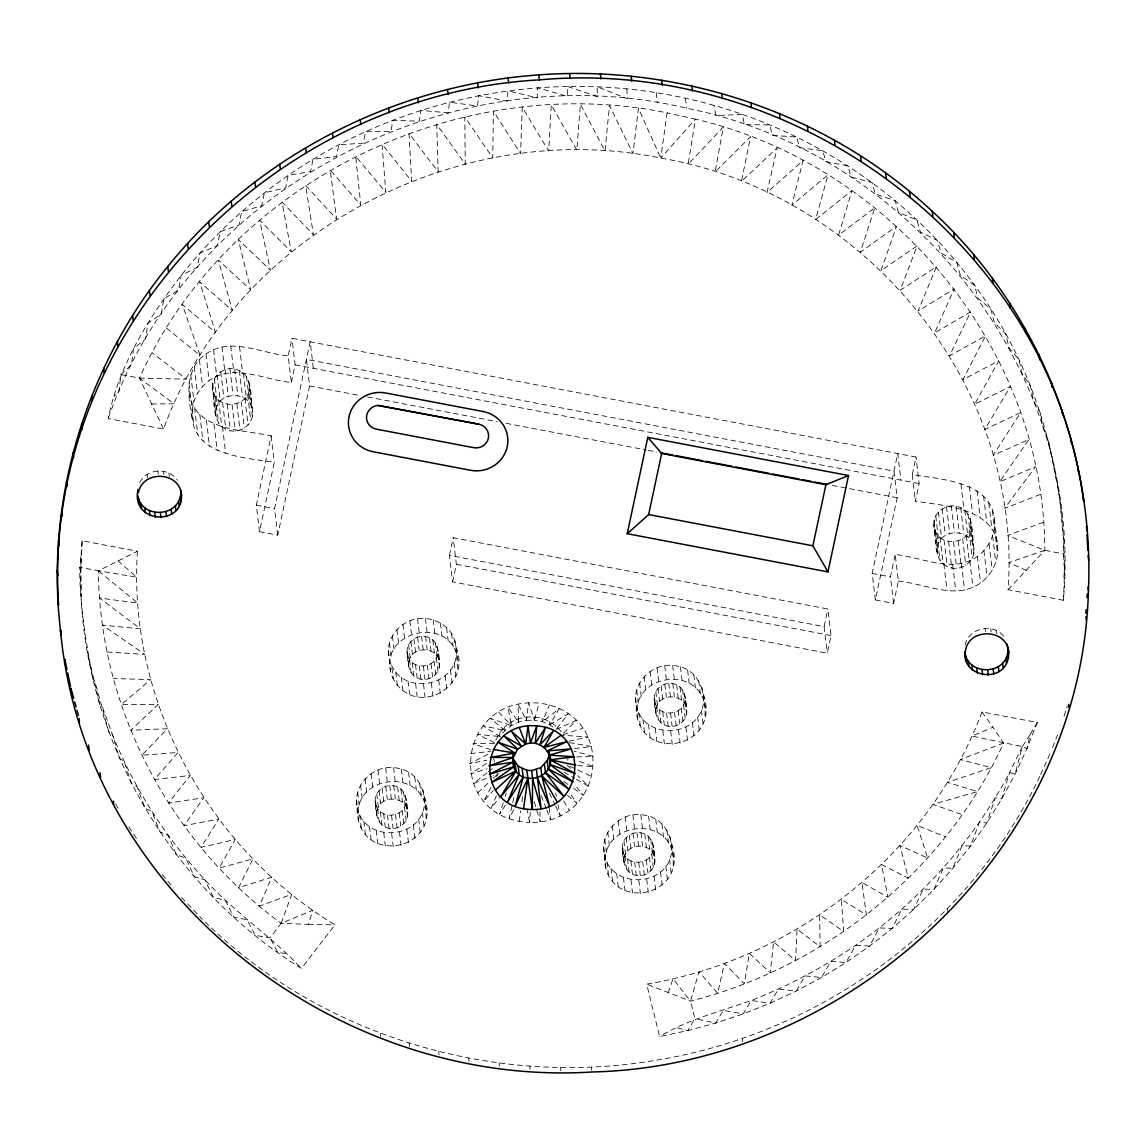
<?xml version="1.0" encoding="UTF-8"?>
<svg xmlns="http://www.w3.org/2000/svg" width="1146" height="1146" viewBox="0 0 1146 1146"><rect width="100%" height="100%" fill="white"/><g stroke="black" fill="none" stroke-linecap="round" stroke-linejoin="round"><path stroke-width="0.75" stroke-dasharray="5 3.75" d="M1063.359 600.26C1069.992 489.127 1041.528 375.1 974.53 285.182C905.283 190.179 799.994 123.367 685.408 98.227C559.463 70.25 423.375 92.454 313.016 159.323C262.721 189.907 217.826 229.257 181.197 275.355C148.593 318.13 118.955 365.116 108.225 418.548L163.506 429.077C234.901 233.426 458.586 116.133 660.769 158.076C862.179 192.07 1023.421 383.452 1008.079 589.746L1063.359 600.26C1084.761 370.688 910.311 152.762 686.769 108.225C452.384 51.885 187.328 188.517 108.225 418.548M137.42 551.269C127.621 699.934 207.97 848.069 334.933 924.836L301.498 968.427C157.704 880.128 67.542 709.532 82.14 540.754L137.42 551.269L98.37 570.794L79.704 567.241C79.704 604.973 85.979 642.233 92.984 679.177L94.588 680.466L109.028 732.581L112.537 734.858C134.139 788.333 165.697 837.626 204.962 879.842C234.586 912.245 271.401 936.554 301.498 968.427M426.026 818.201C426.269 795.166 421.499 769.94 393.608 767.619C372.321 765.413 352.266 786.099 357.194 807.414C355.016 866.419 442.714 853.14 424.665 797.287M457.87 668.978C455.549 654.91 458.844 638.25 446.639 627.721C438.846 620.545 428.002 617.279 417.531 618.682C404.538 620.717 393.15 630.271 389.497 642.992C385.658 655.226 393.436 666.485 393.121 678.69C414.351 717.869 471.808 689.29 456.523 648.049M673.218 865.23C673.461 842.195 668.705 816.969 640.8 814.648C619.513 812.442 599.458 833.128 604.386 854.443C602.209 913.448 689.906 900.169 671.871 844.316M705.062 716.006C705.306 692.972 700.55 667.731 672.659 665.425C651.372 663.205 631.303 683.904 636.245 705.205C634.053 764.224 721.751 750.931 703.716 695.078M82.14 540.754L80.922 568.617L81.395 596.493L80.75 595.848M1063.76 577.054L1064.591 571.238L1063.431 553.862L1063.989 542.216L1059.506 496.633L1048.447 440.336L1043.261 428.26L1040.282 412.804L1033.592 400.828L1030.412 385.801L1022.218 374.054L1018.851 359.457L1009.139 347.997L1005.644 333.83L994.442 322.785L990.846 309.048L978.154 298.504L974.53 285.182L960.348 275.241L956.724 262.319L941.081 253.08L937.5 240.56L920.439 232.108L916.943 219.96L898.493 212.411L895.126 200.622L875.329 194.046L872.12 182.601L851.034 177.1L848.011 165.955L825.693 161.629L822.885 150.756L799.392 147.691L796.842 137.062L772.246 135.343L769.969 124.928L744.37 124.613L742.379 114.385L715.835 115.574L714.159 105.475M530.269 812.299L529.667 822.484C444.132 818.244 455.206 695.665 539.078 703.114C617.322 712.525 607.122 823.931 529.667 822.484L526.2 805.137M212.382 387.821C211.566 376.132 223.499 366.62 234.744 368.998C254.168 372.951 250.029 397.762 252.75 411.958C253.567 423.648 241.634 433.159 230.389 430.796C210.979 426.828 215.104 402.031 212.382 387.821L216.465 418.978M215.548 414.379L215.906 409.695L212.741 383.151M252.406 416.643L249.241 390.084L249.584 385.414M375.143 801.455C374.455 791.714 384.397 783.792 393.78 785.769C406.372 787.875 407.317 802.63 407.718 812.715C408.406 822.47 398.464 830.392 389.096 828.415C376.49 826.309 375.544 811.554 375.143 801.455L377.492 818.573M376.719 814.734L375.43 797.559M406.988 652.232C406.314 642.491 416.256 634.555 425.624 636.531C438.216 638.651 439.162 653.406 439.577 663.491C440.25 673.232 430.309 681.168 420.94 679.191C408.348 677.085 407.403 662.316 406.988 652.232L409.337 669.336M408.578 665.511L407.288 648.335M407.432 816.625L406.142 799.45M439.276 667.387L437.987 650.226M622.335 848.484C621.662 838.743 631.604 830.821 640.972 832.798C653.564 834.904 654.509 849.659 654.925 859.744C655.598 869.499 645.656 877.421 636.288 875.444C623.696 873.338 622.751 858.583 622.335 848.484L624.685 865.588M623.925 861.763L622.636 844.588M654.194 699.261C653.507 689.52 663.448 681.584 672.817 683.56C685.423 685.68 686.368 700.435 686.769 710.52C687.457 720.261 677.515 728.197 668.132 726.22C655.541 724.114 654.595 709.345 654.194 699.261L656.529 716.365M655.77 712.54L654.481 695.364M654.624 863.654L653.335 846.479M686.483 714.416L685.193 697.241M933.789 525.069C932.973 513.379 944.891 503.868 956.151 506.231C975.561 510.199 971.421 534.996 974.143 549.206C974.96 560.895 963.041 570.407 951.782 568.029C932.371 564.076 936.511 539.265 933.789 525.069L937.872 556.211M936.955 551.613L937.299 546.943L934.133 520.384M973.799 553.876L970.633 527.332L970.977 522.648M626.776 88.844L627.449 98.757L597.095 86.752L597.438 96.665L567.327 86.38L567.327 96.35L537.574 87.741L537.23 97.825L507.95 90.849L507.277 101.063L478.555 95.677L477.567 106.048L449.504 102.195L448.215 112.795L420.897 110.403L419.321 121.247L392.849 120.258L391.001 131.389L365.445 131.718L363.382 143.164L338.801 144.768L336.523 156.558L313.016 159.323L310.566 171.499L288.162 175.367L285.583 187.93L264.354 192.8L261.689 205.807L241.677 211.595L238.955 225.031L220.204 231.678L217.468 245.573L200.02 252.951L197.313 267.319L181.197 275.355L178.575 290.21L163.806 298.805L161.299 314.147L147.92 323.215L145.585 339.044L133.566 348.484L131.461 364.815L120.831 374.541L118.983 391.345L114.185 396.401M561.125 731.85C548.361 713.958 520.212 711.924 504.569 727.137L504.971 730.46L483.082 725.848L499.842 736.491C506.016 727.696 515.815 721.88 526.429 720.376L528.55 702.856L534.494 720.189L542.387 721.694L549.736 724.802L556.211 729.372L576.194 720.433L562.743 733.941M519.21 821.381L520.699 810.738M521.946 801.885L522.691 796.556M1008.079 589.746L1044.765 550.309C1044.951 348.269 890.356 164.666 695.436 119.141L660.769 158.076L667.115 112.867C458.171 70.049 227.295 182.071 139.497 378.094L163.506 429.077M358.77 820.679C349.487 776.171 421.943 765.413 426.255 810.551M458.099 661.328C452.584 611.105 371.949 632.162 393.121 678.69M605.976 867.708C596.679 823.2 669.135 812.442 673.447 857.58M637.821 718.485C628.538 673.977 700.98 663.219 705.291 708.357M567.714 760.213L568.187 757.134M192.184 418.032C187.6 396.401 184.721 368.21 205.951 354.042C230.747 336.365 261.675 353.57 288.176 355.919L291.342 382.478C264.841 380.114 233.913 362.924 209.116 380.587C199.819 387.463 193.488 397.991 192.127 409.523C188.531 454.991 242.637 457.354 274.295 462.368L259.497 531.701L277.733 535.168L309.592 385.944L306.426 359.4L893.995 471.178L897.16 497.722L875.343 599.96L893.593 603.426L898.364 581.108L895.198 554.549C921.685 556.913 952.627 574.103 977.409 556.44C986.72 549.564 993.052 539.035 994.413 527.504C997.994 482.036 943.903 479.673 912.245 474.659L916.012 457.025L291.944 338.299L288.176 355.919M259.497 531.701L256.332 505.157L271.129 435.824C242.25 429.435 193.688 431.183 189.018 391.488M291.342 382.478L295.109 364.843L291.944 338.299M277.733 535.168L274.567 508.623L310.179 341.766L313.345 368.324M449.433 555.337L453.186 537.718L827.87 608.999L831.036 635.543L827.283 653.177L452.598 581.882L449.433 555.337L824.117 626.618L827.283 653.177M452.598 581.882L456.352 564.262L453.186 537.718M824.117 626.618L827.87 608.999M875.343 599.96L872.178 573.415L897.762 453.558L900.928 480.102M893.593 603.426L890.428 576.882L895.198 554.549M898.364 581.108C924.851 583.457 955.793 600.662 980.575 582.985C989.886 576.109 996.218 565.58 997.579 554.062C1001.16 508.58 947.069 506.217 915.41 501.203L919.178 483.569L916.012 457.025M513.809 797.645L509.111 818.573L513.881 809.463M1037.273 722.467L1030.125 734.629L1026.974 748.61L1015.098 774.123L1001.704 798.934L986.806 822.971L970.49 846.12L952.799 868.324L933.804 889.497L913.548 909.566L892.118 928.461L869.585 946.123L846.02 962.497L821.524 977.495L796.155 991.104L770.026 1003.251L743.21 1013.909L715.806 1023.02L687.901 1030.583L659.609 1036.557L646.673 984.142C795.41 959.302 928.991 853.971 981.993 711.953L1037.273 722.467L1026.974 748.61L1022.304 746.576L971.951 736.076L992.894 727.266L1003.624 743.023C945.221 870.616 826.051 966.665 690.522 1001.16L646.673 984.142M1030.125 734.629L1022.304 746.576L1015.098 774.123L1009.597 772.547C973.112 841.451 919.622 900.971 855.575 945.335C823.014 967.582 787.99 986.076 751.289 1000.472C720.06 1011.574 688.245 1019.295 659.609 1036.557M504.971 730.46L490.302 718.384L511.317 725.619L508.079 707.469L518.594 722.209L518.121 704.332L526.429 720.376L534.494 720.189L539.078 703.114M391.545 665.411C404.452 694.39 452.527 687.256 456.294 655.698M357.194 807.414C363.654 842.668 420.353 840.347 424.435 804.936M636.245 705.205C642.691 740.474 699.404 738.139 703.486 702.727M604.386 854.443C610.847 889.697 667.559 887.376 671.642 851.951M677.286 1027.919L687.901 1030.583L694.82 1018.608L690.522 1001.16L698.974 971.779L717.668 993.296L724.458 963.299L744.298 983.884L749.355 953.314L770.298 972.954L773.593 941.883L795.596 960.549L797.057 929.048L820.092 946.725L819.677 914.837L843.714 931.512L841.35 899.323L866.347 914.981L862.007 882.563L887.935 897.189L881.561 864.6L908.391 878.194L899.939 845.533L927.644 858.053L917.072 825.421L945.622 836.867M503.223 802.859L499.656 814.161L505.343 805.266M505.243 796.384L506.26 793.147M117.966 560.824L136.789 577.197L98.37 570.794C99.559 708.529 170.267 842.195 281.157 923.289L308.36 924.378L312.858 910.211L281.157 923.289L270.026 937.786L255.243 935.408L247.135 919.765L233.712 916.972L225.418 900.427L213.357 897.347L204.962 879.842L194.247 876.59L185.838 858.11L176.441 854.773L168.133 835.276L160.01 831.982L151.888 811.454L144.998 808.274L137.176 786.715L131.475 783.749L124.04 761.159L119.471 758.494L112.537 734.858L102.71 707.927L100.189 706.122L87.44 651.859M1064.018 716.107L1067.313 706.079M668.233 992.837L673.017 978.727L690.522 1001.16M215.906 409.695C219.416 389.755 252.02 391.474 252.75 411.958M213.299 392.419C218.642 409.466 246.075 407.604 249.241 390.084M408.864 661.6C411.801 644.997 438.961 646.43 439.577 663.491M377.02 810.838C379.942 794.221 407.117 795.653 407.718 812.715M407.761 656.071C412.202 670.267 435.065 668.72 437.7 654.122M375.902 805.294C380.357 819.505 403.206 817.943 405.842 803.346M656.071 708.629C658.993 692.026 686.168 693.459 686.769 710.52M624.212 857.867C627.149 841.25 654.309 842.682 654.925 859.744M654.953 703.1C659.408 717.296 682.257 715.749 684.893 701.151M623.095 852.323C627.55 866.534 650.412 864.972 653.048 850.375M937.299 546.943C940.823 527.002 973.412 528.721 974.143 549.206M934.706 529.667C940.035 546.714 967.468 544.851 970.633 527.332M965.075 645.155C968.442 627.263 994.685 622.307 1004.526 637.52M281.157 923.289L291.772 894.31L259.354 906.099L271.76 877.177L238.669 887.692L252.894 858.87L219.173 868.095L235.245 839.474L200.937 847.424L218.886 819.046L184.019 825.707L203.859 797.688L168.491 803.06L190.236 775.455L154.395 779.538L178.074 752.449L141.803 755.243L167.402 728.741L130.73 730.246L158.277 704.432L121.232 704.647L150.742 679.621L113.354 678.518M1049.937 754.068L1040.453 774.968M1052.544 747.521L1058.417 732.781M496.361 795.639L491.133 808.274L499.455 797.358M541.986 718.384L542.387 721.694L549.407 705.077M1039.694 776.558C968.184 927.787 817.227 1035.339 652.704 1060.795C492.68 1087.11 321.009 1035.855 204.962 921.728M1022.304 746.576L1009.597 772.547L1001.704 798.934L995.301 797.759L986.806 822.971L979.458 822.112L970.49 846.12L962.124 845.504L952.799 868.324L943.373 867.866L933.804 889.497L923.261 889.095L913.548 909.566L901.873 909.136L892.118 928.461L879.283 927.902L869.585 946.123L855.575 945.335L846.02 962.497L830.821 961.351L821.524 977.495L805.122 975.919L796.155 991.104L778.578 988.984L770.026 1003.251L751.289 1000.472L743.21 1013.909L723.327 1010.357L715.806 1023.02L694.82 1018.608M491.018 787.288L483.784 801.068L493.324 790.468M496.662 776.587L498.266 773.521L493.296 775.527M495.76 740.115L499.441 733.182L504.569 727.137M549.349 721.479L549.736 724.802L559.205 708.686L542.387 721.694M139.712 482.595C146.688 468.456 168.577 466.966 177.286 480.145M477.796 792.76L488.038 783.133M493.152 778.335L498.266 773.521M487.007 772.819L473.384 783.578L491.634 776.2M488.368 771.745L493.826 767.448M486.549 763.437L470.634 773.794L487.007 768.851M549.736 724.802L568.23 713.858L556.211 729.372L555.824 726.048M487.995 754.154L469.645 763.694L486.878 760.156M1040.382 494.384L1004.498 508.466L1035.54 466.751L999.684 481.735L1028.922 439.462L993.095 455.377L1020.585 412.632L984.743 429.506L1010.543 386.374L974.673 404.223L998.839 360.761L962.912 379.627L985.517 335.907L949.533 355.833L970.633 311.913L934.577 332.942L954.231 288.849L918.118 311.039L936.382 266.817L900.212 290.21L917.144 245.903L880.93 270.571L896.616 226.177L860.374 252.163L874.842 207.713L838.6 235.102L851.922 190.594L815.723 219.43L827.956 174.865L791.829 205.234L803.002 160.598L767.032 192.557L777.174 147.848L741.419 181.455L750.573 136.661L715.09 171.986L723.298 127.077L688.173 164.179L695.436 119.141L667.115 112.867M1003.624 743.023L960.391 759.583L991.333 767.677L947.355 782.36L977.524 791.585L932.901 804.334L962.268 814.677M1043.462 522.275L1007.506 535.454L1044.765 550.309L1063.431 553.862M1044.765 550.309L1008.709 562.586L1026.358 570.422M563.159 734.643L582.884 728.226M568.874 741.19L588.113 736.993L561.511 735.173M574.518 748.567L591.708 746.504L567.141 742.264M470.447 753.567L490.732 751.332M576.653 756.919L593.585 756.489L574.132 751.174M494.384 743.453L473.012 743.682L492.479 750.401M151.444 403.979L174.063 403.793L139.497 378.094L120.831 374.541M308.36 924.378L334.933 924.836M139.497 378.094L186.297 379.211L152.189 352.724M107.108 651.988L144.797 654.395L102.51 625.114L140.471 628.853L99.602 598.026L137.807 603.083L98.37 570.794M577.67 765.557L593.671 766.645L577.742 760.7M498.095 736.334L477.266 734.357L496.161 743.439M285.569 953.386L277.862 952.584L270.026 937.786M295.109 364.843L919.178 483.569M309.592 385.944L358.698 395.284M367.465 396.96L497.264 421.642M506.031 423.318L646.344 450.006M648.106 450.349L656.873 452.011M832.268 485.388L897.16 497.722M872.178 573.415L890.428 576.882M256.332 505.157L274.567 508.623M456.352 564.262L831.036 635.543M570.121 766.316L576.366 769.281M577.928 770.012L591.981 776.687M564.104 772.118L574.805 778.32M576.338 779.208L588.571 786.314L577.785 775.57M563.889 781.572L568.087 784.509M573.702 788.419L583.515 795.267L574.375 784.38M166.471 328.128L200.149 355.446L182.286 304.421L215.548 332.555L199.562 281.687L232.437 310.666L218.256 259.999L250.745 289.866L238.296 239.457L270.413 270.241L259.583 220.118L291.328 251.862L282.059 202.083L313.431 234.815L305.638 185.394L336.609 219.173L330.22 170.138L360.775 205.005L355.704 156.357L385.83 192.356L382.019 144.095L411.658 181.283L409.036 133.423L438.159 171.843L436.683 124.355L465.233 164.064L464.832 116.949L492.751 157.99L493.396 111.219L520.599 153.636L522.247 107.194L548.676 151.014L551.283 104.873L576.839 150.155L580.406 104.286L604.988 151.043L609.486 105.432L633.007 153.693L638.422 108.297L660.769 158.076M567.471 795.381L576.968 803.289L569.849 793.132M566.998 764.826L571.782 769.611M181.584 897.519L202.369 919.307M498.711 712.21L511.317 725.619L510.93 722.309M79.704 567.241L80.922 568.617L80.549 553.976M162.216 874.541L173.605 888.05M981.993 711.953L992.894 727.266M128.896 826.896L136.603 838.7M563.746 800.939L569.118 810.136M115.76 804.034L118.367 808.618M549.378 793.089L554.793 804.349M555.566 805.953L560.208 815.608L558.102 805.108M541.284 795.682L546.184 808.417M546.8 810.007L550.467 819.562L549.135 807.386M534.365 801.899L540.181 821.883L539.938 811.554M555.652 792.86L556.354 796.355M493.783 758.738L494.341 761.789M685.408 98.227L686.769 108.225M994.356 518.995L997.521 545.553M992.465 510.701L997.579 554.062M988.826 502.979L991.992 529.524M992.622 535.87L995.788 562.414M983.597 496.161L986.763 522.719M989.084 543.691L992.25 570.235M996.118 630.386L996.504 633.709M976.994 490.56L980.159 517.118M983.941 550.653L987.107 577.197M990.76 628.638L991.147 631.962M969.33 486.42L972.496 512.964M977.409 556.44L980.575 582.985M985.102 628.295L985.488 631.604M970.06 518.049L973.226 544.608M967.94 513.852L971.106 540.396M969.029 531.773L972.195 558.317M964.76 510.328L967.926 536.887M960.907 483.913L964.073 510.457M969.803 560.809L972.968 587.354M966.307 535.683L969.473 562.228M960.735 507.735L963.901 534.28M962.626 538.778L965.792 565.322M956.151 506.231L959.317 532.79M961.422 563.56L964.588 590.104M958.242 540.855L961.408 567.413M951.295 505.945L954.46 532.489M953.472 541.786L956.638 568.33M946.51 506.861L949.676 533.406M952.641 564.577L955.807 591.121M948.616 541.485L951.782 568.029M942.141 508.939L945.307 535.497M944.032 539.981L947.198 566.539M938.459 512.047L941.625 538.591M943.86 563.818L947.026 590.362M940.007 537.388L943.172 563.932M935.738 515.944L938.903 542.488M936.826 533.864L939.992 560.423M912.245 474.659L915.41 501.203M947.513 908.563L947.9 911.872M702.111 687.614L703.687 700.879M742.35 1038.391L742.737 1041.7M698.759 680.71L700.335 693.989M701.438 710.133L703.014 723.413M693.831 674.75L695.421 688.03M697.67 716.895L699.261 730.174M687.614 670.066L689.19 683.345M692.399 722.653L693.989 735.933M684.42 693.416L686.01 706.695M680.423 666.9L681.999 680.165M682.658 689.921L684.234 703.186M683.56 704.847L685.15 718.127M685.91 727.094L687.485 740.373M680.008 686.984L681.584 700.249M681.283 708.099L682.873 721.378M676.656 684.821L678.231 698.086M678.217 710.692L679.807 723.957M672.659 665.425L674.235 678.69M678.532 729.988L680.122 743.267M672.817 683.56L674.407 696.84M674.579 712.425L676.154 725.69M668.777 683.317L670.367 696.596M670.596 713.184L672.172 726.464M664.723 665.711L666.313 678.991M670.697 731.162L672.272 744.442M664.795 684.09L666.385 697.355M666.557 712.941L668.132 726.22M661.156 685.824L662.732 699.103M662.717 711.695L664.308 724.96M657.059 667.76L658.649 681.039M658.091 688.402L659.666 701.681M662.789 730.561L664.379 743.84M659.365 709.532L660.956 722.797M655.813 691.654L657.389 704.933M656.715 706.595L658.305 719.874M670.252 836.838L671.843 850.117M650.083 671.456L651.673 684.721M655.268 728.226L656.844 741.505M666.9 829.933L668.49 843.212M669.593 859.357L671.169 872.636M661.987 823.988L663.563 837.253M644.167 676.584L645.742 689.863M665.826 866.118L667.402 879.397M648.507 724.272L650.097 737.551M639.611 682.887L641.201 696.166M655.756 819.29L657.346 832.569M642.906 718.914L644.482 732.194M660.554 871.877L662.13 885.156M636.689 690.021L638.279 703.3M638.737 712.44L640.313 725.719M635.543 697.599L637.133 710.878M652.575 842.639L654.151 855.919M648.579 816.124L650.154 829.403M650.813 839.144L652.389 852.409M651.716 854.085L653.292 867.35M654.065 876.332L655.641 889.597M648.163 836.208L649.739 849.487M649.438 857.337L651.028 870.602M644.797 834.044L646.387 847.324M646.373 859.915L647.963 873.195M640.8 814.648L642.39 827.928M640.972 832.798L642.562 846.063M646.688 879.211L648.278 892.49M642.72 861.649L644.31 874.928M636.932 832.54L638.508 845.82M638.752 862.422L640.328 875.687M632.879 814.935L634.454 828.214M638.838 880.386L640.428 893.665M632.95 833.314L634.526 846.593M634.698 862.164L636.288 875.444M629.297 835.047L630.887 848.327M630.873 860.918L632.463 874.197M625.215 816.983L626.805 830.263M626.232 837.64L627.822 850.905M630.945 879.799L632.52 893.063M627.521 858.755L629.097 872.034M623.954 840.892L625.544 854.157M624.871 855.818L626.447 869.098M618.238 820.679L619.814 833.959M623.41 877.464L625 890.729M612.308 825.808L613.898 839.087M616.663 873.496L618.238 886.775M607.767 832.125L609.357 845.39M611.047 868.138L612.637 881.417M604.844 839.244L606.42 852.524M606.879 861.677L608.469 874.942M603.698 846.822L605.274 860.102M591.336 1067.012L591.723 1070.335M534.093 716.88L534.494 720.189M526.043 717.052L526.429 720.376M560.494 1067.456L560.895 1070.779M518.193 718.886L518.594 722.209M499.441 733.182L499.842 736.491M529.696 1066.124L530.097 1069.447M454.905 640.585L456.495 653.85M451.553 633.681L453.143 646.96M454.246 663.104L455.822 676.384M499.054 1063.015L499.455 1066.339M446.639 627.721L448.215 641.001M450.478 669.866L452.054 683.145M440.408 623.037L441.998 636.317M445.207 675.624L446.797 688.904M437.228 646.387L438.818 659.666M433.231 619.871L434.807 633.151M435.466 642.892L437.041 656.157M436.368 657.818L437.944 671.098M438.717 680.065L440.293 693.344M432.816 639.955L434.391 653.22M434.09 661.07L435.681 674.349M429.449 637.792L431.039 651.057M425.453 618.396L427.043 631.661M431.025 663.663L432.615 676.928M431.34 682.959L432.93 696.238M425.624 636.531L427.214 649.811M427.386 665.396L428.962 678.661M421.585 636.288L423.161 649.567M417.531 618.682L419.107 631.962M423.404 666.155L424.98 679.435M468.671 1058.145L469.072 1061.468M423.49 684.133L425.08 697.413M417.602 637.061L419.192 650.326M419.35 665.912L420.94 679.191M413.95 638.795L415.54 652.074M415.525 664.666L417.115 677.945M409.867 620.731L411.457 634.01M410.884 641.373L412.474 654.653M415.597 683.546L417.173 696.811M412.173 662.503L413.749 675.768M408.621 644.625L410.196 657.904M409.523 659.566L411.099 672.845M423.06 789.809L424.65 803.088M402.891 624.427L404.466 637.692M408.062 681.197L409.652 694.476M419.708 782.904L421.284 796.183M422.387 812.328L423.977 825.607M414.78 776.959L416.37 790.224M396.974 629.555L398.55 642.834M418.634 819.103L420.21 832.368M401.315 677.243L402.891 690.522M392.419 635.858L394.009 649.137M408.563 772.261L410.153 785.54M395.699 671.885L397.29 685.165M413.362 824.862L414.938 838.127M438.674 1051.527L439.061 1054.85M389.497 642.992L391.073 656.271M388.351 650.57L390.628 671.456M405.383 795.611L406.959 808.89M401.372 769.095L402.962 782.374M403.607 792.115L405.197 805.394M404.524 807.056L406.099 820.321M406.859 829.303L408.449 842.568M400.957 789.179L402.547 802.458M402.246 810.308L403.822 823.573M397.605 787.015L399.195 800.295M399.18 812.886L400.756 826.166M393.608 767.619L395.184 780.899M399.496 832.182L401.071 845.462M393.78 785.769L395.356 799.034M395.528 814.62L397.118 827.899M389.74 785.526L391.316 798.791M391.545 815.393L393.135 828.658M385.686 767.92L387.262 781.185M391.645 833.371L393.236 846.636M385.758 786.285L387.334 799.564M387.506 815.135L389.096 828.415M382.105 788.018L383.695 801.298M383.681 813.889L385.257 827.168M378.022 769.954L379.598 783.234M379.04 790.611L380.63 803.876M409.136 1043.189L409.537 1046.513M383.738 832.77L385.328 846.049M380.329 811.726L381.905 825.005M376.762 793.863L378.352 807.128M377.679 808.79L379.254 822.069M371.046 773.65L372.622 786.93M376.217 830.435L377.793 843.7M365.116 778.793L366.706 792.058M369.47 826.481L371.046 839.746M360.575 785.096L362.15 798.361M363.855 821.123L365.431 834.388M357.638 792.215L359.228 805.495M359.686 814.648L361.276 827.913M356.492 799.793L358.082 813.073M380.2 1033.162L380.601 1036.485M271.129 435.824L274.295 462.368M248.668 380.816L251.834 407.36M246.548 376.604L249.713 403.163M247.636 394.539L250.802 421.083M243.367 373.095L246.533 399.639M239.514 346.665L242.68 373.209M244.915 398.436L248.08 424.98M239.342 370.487L242.508 397.046M241.233 401.544L244.399 428.088M234.744 368.998L237.91 395.542M230.733 345.906L233.899 372.45M236.85 403.621L240.015 430.165M229.902 368.697L233.068 395.241M232.079 404.538L235.245 431.097M225.117 369.614L228.283 396.172M221.952 346.923L225.117 373.467M227.223 404.252L230.389 430.796M220.748 371.705L223.914 398.249M222.625 402.747L225.791 429.292M217.067 374.799L220.233 401.344M213.571 349.673L216.737 376.217M222.467 426.57L225.633 453.114M218.614 400.155L221.765 426.699M214.331 378.71L217.496 405.254M215.419 396.631L218.585 423.175M205.951 354.042L209.116 380.587M214.044 424.063L217.21 450.607M199.433 359.83L202.598 386.374M206.38 419.909L209.546 446.467M194.29 366.792L197.456 393.336M199.776 414.322L202.942 440.866M190.752 374.613L193.903 401.172M194.548 407.503L197.714 434.048M188.961 382.965L194.075 426.326M168.877 473.012L169.279 476.321M163.52 471.264L163.921 474.573M157.862 470.906L158.263 474.229M147.189 474.415L147.576 477.739M656.243 92.683L657.26 102.61"/><path stroke-width="1.5" d="M1088.428 590.348C1094.645 449.117 1036.514 306.913 932.242 211.279C827.57 113.554 681.225 64.219 538.763 74.891C395.9 84.861 257.95 154.853 167.774 266.488C84.56 368.31 44.15 504.154 61.039 634.827L60.437 629.856C83.902 891.001 334.374 1088.213 591.923 1071.997C848.069 1065.981 1082.053 850.346 1088.428 590.348L1088.027 587.039M526.802 770.298L531.644 770.599L532.632 778.893L532.317 809.52C472.252 809.32 477.796 720.762 536.772 725.876C590.591 729.357 585.491 810.881 532.317 809.52L526.802 770.298L518.178 766.201L512.878 758.48C510.844 789.222 559.062 781.83 549.364 753.123M57.945 600.232L58.546 605.217C40.554 332.927 271.459 94.43 539.365 79.876C794.622 56.555 1049.636 243.267 1083.715 501.418L1083.128 496.433M1085.849 613.311L1086.093 609.815M1086.967 597.596L1087.21 594.101M138.05 489.428C130.042 525.326 188.474 526.558 180.839 490.416L181.011 500.845M512.907 754.183L513.866 766.774L491.562 782.489L515.986 770.972L514.998 762.677M548.805 756.145L547.215 760.586L548.203 768.88L573.1 781.844L549.794 764.439L549.049 753.022M965.261 655.584C963.772 624.842 1014.124 627.55 1008.251 658.234C1003.495 683.417 962.712 677.959 964.86 652.275M1008.251 658.234L1008.065 647.791L1008.666 652.762M513.866 766.774L489.371 774.295L512.95 762.176L488.927 765.829L513.308 757.492L517.634 749.155L525.685 743.969L527.977 725.948L530.455 743.052C540.138 742.322 549.579 749.914 550.152 759.755L575.306 773.607L549.794 764.439M523.564 808.732L527.79 778.592L515.17 806.254L523.192 777.088L522.204 768.794M627.234 533.692L647.791 437.342L848.513 475.518L827.956 571.883L627.234 533.692L648.65 514.554L661.686 453.458L647.791 437.342M827.956 571.883L812.872 545.797L825.922 484.701L848.513 475.518M138.437 492.751C142.534 469.488 180.581 471.493 181.426 495.387M137.964 495.917C141.302 517.992 176.67 517.663 180.423 495.874M964.932 651.945C966.966 674.98 1003.767 675.768 1007.649 653.249M518.178 766.201L519.167 774.495L507.477 802.2L523.192 777.088M548.834 751.848L549.235 755.157L571.381 748.839L547.115 750.959L566.74 741.677L543.935 747.436L553.461 730.79L539.909 744.843L545.381 727.509L535.311 743.339L536.772 725.876L530.455 743.052L525.685 743.969L511.274 731.119L521.301 746.046L504.039 736.033L517.634 749.155L497.98 742.221L514.898 753.051L490.259 757.434L513.308 757.492M531.644 770.599L540.797 767.591L547.215 760.586M519.167 774.495L500.816 796.728L515.986 770.972L495.43 790.067M543.935 747.436L560.681 735.574M378.151 405.455L478.699 424.163A12.434 11.976 -6.8 0 1 488.354 438.23A12.434 11.976 -6.8 0 1 473.685 447.671L376.361 429.148A12.434 11.976 -6.8 0 1 378.151 405.455L478.699 424.163M549.235 755.157L574.433 756.761L550.152 759.755L575.765 765.141M493.324 749.455L514.898 753.051M660.383 452.684L672.659 455.019M676.169 455.678L702.484 460.692M705.979 461.351L732.294 466.365M735.804 467.024L769.124 473.37M772.633 474.043L798.948 479.042M802.458 479.716L811.225 481.377M814.734 482.051L827.011 484.386M661.686 453.458L825.922 484.701M648.65 514.554L812.872 545.797M544.479 764.497L545.467 772.791L569.218 789.479L548.203 768.88M545.467 772.791L563.832 796.241L541.786 775.885L540.797 767.591M557.157 801.813L541.786 775.885L549.464 805.982L537.417 777.962M519.353 727.71L525.685 743.969M532.632 778.893L541.07 808.589L536.428 769.668M73.716 698.458L70.923 688.345L71.51 693.316M74.662 701.839L76.051 706.896M76.997 710.262L78.386 715.319M66.941 669.522L64.778 659.251L65.365 664.236M67.657 672.946L70.551 686.64M1087.124 530.927L1086.537 525.957L1086.723 529.452M1077.885 467.181L1078.472 472.152M1088.113 555.638L1088.7 560.623M1070.837 438.288L1071.424 443.258M1061.998 409.867L1062.6 414.852M1085.921 616.72L1086.308 620.043M1051.426 382.033L1052.014 387.004M1039.136 354.859L1039.723 359.844M1025.169 328.472L1025.756 333.443M1068.616 704.389L1069.003 707.712M1009.583 302.945L1010.17 307.93M992.436 278.378L993.023 283.349M973.785 254.856L974.372 259.827M1007.191 644.081L1007.592 647.404M1005.801 658.434L1006.389 663.405M953.701 232.466L954.289 237.437M1002.607 662.99L1003.208 667.96M998.324 666.6L998.911 671.585M993.21 669.035L993.797 674.006M987.637 670.109L988.224 675.094M932.242 211.279L932.844 216.25M981.979 669.765L982.566 674.736M976.621 668.018L977.209 672.989M971.923 664.981L972.51 669.966M968.212 660.87L968.8 665.855M965.734 655.97L966.336 660.956M909.509 191.382L910.096 196.353M885.572 172.845L886.159 177.816M860.503 155.727L861.104 160.698M834.417 140.084L835.004 145.069M807.386 126.003L807.973 130.973M779.524 113.497L780.111 118.482M750.902 102.639L751.504 107.609M721.665 93.442L722.252 98.427M691.883 85.964L692.471 90.949M661.672 80.22L662.273 85.191M631.145 76.223L631.747 81.208M600.418 74.003L601.005 78.988M569.591 73.559L570.178 78.544M538.763 74.891L539.365 79.876M508.065 78L508.666 82.985M477.596 82.87L478.197 87.855M447.47 89.488L448.057 94.473M417.789 97.825L418.39 102.811M388.666 107.867L389.268 112.838M360.202 119.556L360.789 124.527M332.498 132.85L333.099 137.835M305.653 147.719L306.254 152.704M279.767 164.107L280.355 169.078M254.928 181.942L255.515 186.913M231.22 201.166L231.821 206.151M208.744 221.722L209.346 226.693M187.572 243.511L188.159 248.496M167.774 266.488L168.362 271.459M178.561 501.06L179.163 506.031M175.381 505.615L175.968 510.586M149.424 290.54L150.026 295.525M171.083 509.225L171.685 514.21M165.984 511.66L166.571 516.631M160.411 512.735L160.999 517.706M132.592 315.594L133.194 320.579M154.753 512.391L155.34 517.362M149.381 510.643L149.983 515.614M144.683 507.606L145.284 512.577M140.972 503.495L141.574 508.48M138.508 498.596L139.096 503.581M117.336 341.565L117.938 346.55M103.713 368.367L104.3 373.338M91.766 395.886L92.353 400.856M81.538 424.02L82.14 428.991M73.072 452.684L73.673 457.655M113.354 801.111L113.741 804.435M66.396 481.764L66.984 486.749M100.017 772.662L100.604 777.647M61.526 511.173L62.128 516.158M88.571 745.144L89.159 750.129M58.489 540.797L59.091 545.768M79.06 718.671L79.446 721.98M57.3 570.507L57.887 575.493M1086.995 534.681L1087.826 550.395M483.053 411.514L385.729 393.006A31.071 29.925 -6.8 0 0 349.057 416.585A31.071 29.925 -6.8 0 0 373.195 451.753L470.519 470.275A31.071 29.925 -6.8 0 0 507.205 446.682A31.071 29.925 -6.8 0 0 483.053 411.514"/></g></svg>
